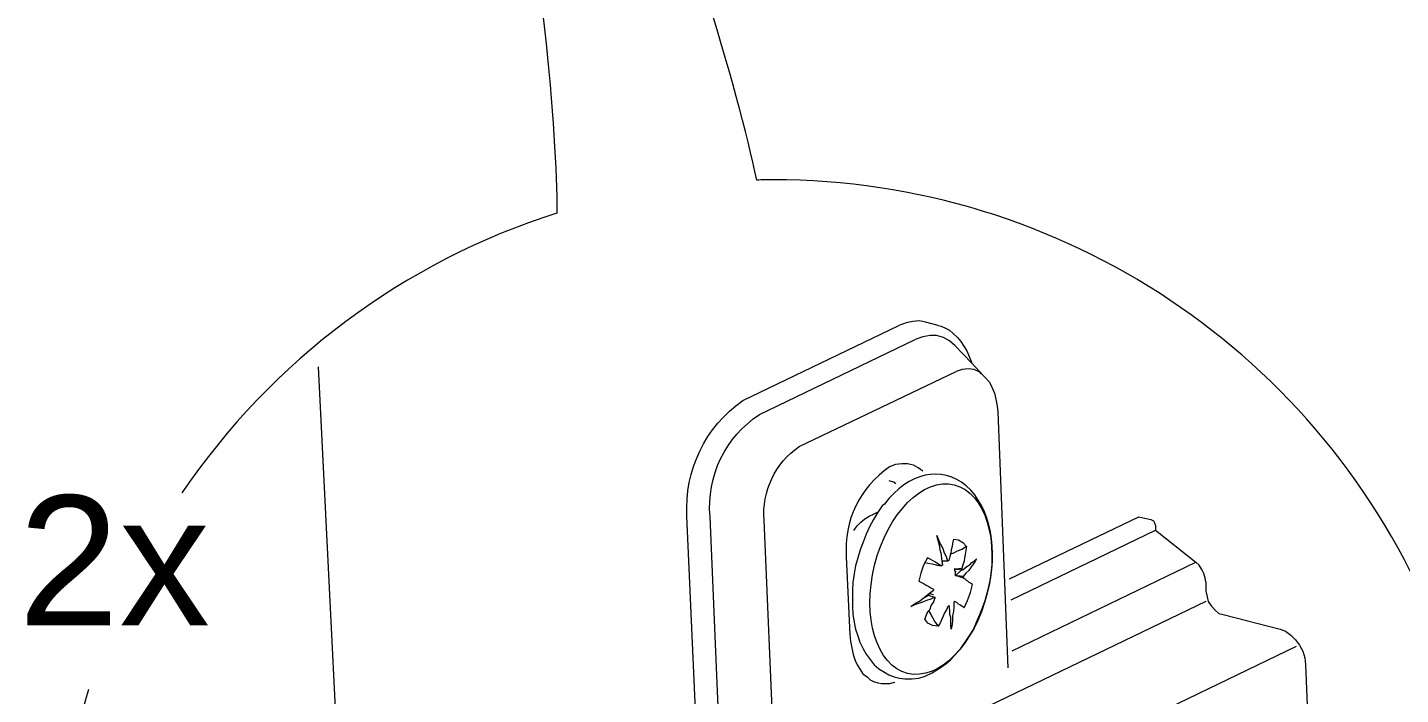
# Model space of a CAD drawing. Header units: metres. Extents: x -11.5 to 7.4, y -3.8 to 5.9.
# Drawn here: x 3.3673 to 3.5346, y -2.4527 to -2.3714 of the extents above; entities that cross this region are included whole.
import ezdxf

# ---------------------------------------------------------------- set-up
doc = ezdxf.new("R2010")
doc.units = ezdxf.units.M
doc.header["$MEASUREMENT"] = 0
doc.layers.add('PDF20_Geometry_Num_Penna__7_Num_Penna__7', color=7, linetype='Continuous', lineweight=18)
doc.layers.add('PDF20_Text_Num_Penna__7_Num_Penna__7', color=7, linetype='Continuous', lineweight=18)
doc.styles.add('GENERATED_STYLE_1', font='')
doc.styles.get('GENERATED_STYLE_1').set_extended_font_data('Arial')

msp = doc.modelspace()

# ---------------------------------------------------------------- linework, layer by layer
at = {"layer": 'PDF20_Geometry_Num_Penna__7_Num_Penna__7', "color": 7, "linetype": 'Continuous', "lineweight": 18, "flags": 128}
for points in [[(3.37470856927318, -2.452105203523224, 0.07262074087587679), (3.371093075352238, -2.477015624941821, 2.414260614451393), (3.458150000407757, -2.389957733583712)], [(3.447154074783029, -2.457767757423936), (3.447571766911171, -2.457453259821571), (3.447982088001757, -2.457045395743504), (3.448301499629158, -2.456561364277363), (3.448545972374749, -2.455899199403633), (3.448644252875487, -2.455275118223939), (3.448709363707227, -2.454598211275099), (3.447668327503147, -2.430971456046781, -0.2617272717009733), (3.45446073861048, -2.416879260747046), (3.473476786997248, -2.407737945672045)], [(3.450160721001893, -2.458994543774412), (3.450578413130033, -2.458748842522565), (3.450890453719879, -2.458331150394423), (3.451209865347284, -2.457864318015912), (3.451401512323722, -2.457356944930846), (3.45155261859361, -2.456726721219857), (3.45155261859361, -2.456153008796792), (3.450479518376167, -2.431036198326642, -0.2767769410688546), (3.456490599502624, -2.418582830376733), (3.475491905814279, -2.409439058289214)], [(3.456901534846336, -2.462068143584404), (3.45712389447926, -2.46159025464956), (3.457368367224849, -2.461093938120826), (3.457697606902325, -2.46046002889106), (3.458045274173688, -2.459790492979774), (3.458261491275318, -2.459226608606782), (3.457057432290636, -2.431453767604158, -0.2650441438602529), (3.461335091085308, -2.422474615355377), (3.480460476529146, -2.413323472230303)], [(3.476415496819977, -2.425471556374792), (3.475841784396909, -2.42507106333428), (3.475277900023919, -2.424741823656804), (3.474546938799671, -2.424595631411954), (3.473883545419682, -2.424595631411954), (3.47309730141377, -2.424653371206138), (3.472367691546408, -2.424972414281663, 0.2726415653393848), (3.467086588839189, -2.435908699852037), (3.467494452917256, -2.445393996679625), (3.467590276405478, -2.446190068735612), (3.46774875371292, -2.44701808195434), (3.467912145045396, -2.447805554466512), (3.468156617790985, -2.4485352871845), (3.468387576967723, -2.449101628570009), (3.468790527020753, -2.449671655474297), (3.469116081179452, -2.450171657521807), (3.469616083226962, -2.450550037449653), (3.46999446315481, -2.450900161733536), (3.470404784245394, -2.451123749872718), (3.470915842849239, -2.451279770167641), (3.471376532696453, -2.451375593655861), (3.471861792668852, -2.451375593655861), (3.472367937247657, -2.451375593655861), (3.472838455144949, -2.451226944398494), (3.472987104402314, -2.451176575641864)]]:
    msp.add_lwpolyline(points, format="xyb", dxfattribs=at)
for points in [[(3.476734662746125, -2.40732701032833), (3.476004930028136, -2.407163618995851), (3.475179373821929, -2.407259442484071), (3.474393129816013, -2.407408091741439), (3.473476664146622, -2.407737331418915)], [(3.478282212080888, -2.407737331418915), (3.476734294194248, -2.40732701032833)], [(3.478282212080888, -2.407737699970794), (3.478661820514995, -2.407826152421459), (3.479160594056246, -2.408057111598195), (3.479642168509868, -2.408301584343784), (3.480120057444712, -2.408719276471925), (3.480618830985961, -2.409193479887992), (3.481026695064029, -2.409693481935502), (3.481406303498137, -2.410265965852308), (3.481756427782019, -2.410801594581336), (3.482068468371864, -2.411523956261769), (3.482330140205082, -2.412186121135499), (3.482330140205082, -2.41228194462372), (3.480305561889855, -2.410167685351569)], [(3.480304947636725, -2.410167931052821), (3.479642782762994, -2.409596675642275), (3.47891305004501, -2.409193725589243), (3.478087493838798, -2.408963994918766), (3.477293878795331, -2.408963994918766), (3.476415496819977, -2.409126157744986), (3.475491660113027, -2.409438198334832)], [(3.402731534150185, -2.412759465006686), (3.406340885539828, -2.485420696215659)], [(3.482330385906335, -2.412282313175597), (3.483853733667791, -2.413903941437793), (3.48327510721969, -2.413390425821431), (3.482649797533735, -2.413078385231585), (3.481920064815748, -2.413010817387326), (3.481190332097762, -2.413078385231585), (3.480460599379773, -2.413322857977173)], [(3.483853365115914, -2.413903818587168), (3.48400201437328, -2.414052467844535), (3.484515529989643, -2.414633551305156), (3.484830027592009, -2.41525763248485), (3.485139611169338, -2.415986136696579), (3.485305459514334, -2.416715869414567), (3.485454108771703, -2.417541425620776), (3.485557303297478, -2.418263787301208), (3.486775981506645, -2.449459246742074)], [(3.472269288195044, -2.426611241631488), (3.472931453068771, -2.426840972301965), (3.473089930376213, -2.427006820646963)], [(3.471719777345285, -2.429504988125126), (3.471460562524586, -2.429721205226752), (3.470894221139076, -2.430546761432962), (3.470416332204231, -2.43137354614543), (3.4699200156755, -2.432249471108267), (3.469509694584911, -2.433142595158734), (3.469131314657067, -2.434116800622311), (3.468782418879442, -2.435068892973221), (3.468469149783337, -2.436050469474353), (3.468207477950116, -2.437024674937931), (3.468053914667712, -2.43797922430136), (3.467890523335234, -2.439056624290712), (3.467830326528532, -2.440002574110327), (3.467830326528532, -2.440984150611459), (3.467830326528532, -2.441965727112592), (3.467890523335234, -2.442942389588687), (3.468053914667712, -2.443834285132894), (3.468142367118377, -2.44439079846833)], [(3.467991137997865, -2.432727360043111), (3.468401459088453, -2.432161018657602), (3.468869519973223, -2.431685586735277), (3.469347408908067, -2.431275265644691), (3.469853553486875, -2.430957082523548), (3.470417437859863, -2.430708924259181), (3.470961666132707, -2.430449709438482)], [(3.486980159246931, -2.438591634671591), (3.502721009946564, -2.431036321177269)], [(3.502720395693434, -2.431035829774765), (3.504178632623152, -2.431385954058648)], [(3.504179246876284, -2.431386076909274), (3.504506029541238, -2.431549468241752), (3.504654678798607, -2.431765685343379), (3.504752959299346, -2.432115809627262)], [(3.487184091285963, -2.441144716379542), (3.504752959299346, -2.432688907797197)], [(3.504752713598094, -2.432115318224758), (3.504752713598094, -2.432689030647823), (3.509692537266496, -2.43657111042702)], [(3.4788319686319, -2.436878114141203), (3.478743516181233, -2.436215949267473), (3.478675948336974, -2.435634865806853), (3.478519928042051, -2.435069752927603), (3.478431475591385, -2.434496040504538), (3.478268084258907, -2.433932156131547), (3.478104692926429, -2.433305617939335), (3.478334423596907, -2.433864588287289), (3.478580124848754, -2.434430929672798), (3.4788319686319, -2.434906361595124), (3.478997816976896, -2.435419877211486), (3.479242289722485, -2.435894080627553), (3.479405681054963, -2.436460422013062)], [(3.480134799519822, -2.433769133350946), (3.480036519019084, -2.43428019195479), (3.479968951174824, -2.434661028895154), (3.479882955736677, -2.435068892973221), (3.479822758929974, -2.435486585101363), (3.47971710739168, -2.43589444917943), (3.479561087096759, -2.436364967076719), (3.479472634646092, -2.43646079056494), (3.479405066801835, -2.43646079056494)], [(3.481746968283822, -2.434661274596405), (3.481175712873275, -2.435008941867771), (3.480609371487766, -2.435225158969397), (3.480135168071699, -2.435486830802615), (3.479717475943557, -2.435635480059983)], [(3.480135168071699, -2.433768150545939), (3.480767848795209, -2.433865202540419), (3.481271536361497, -2.434183385661562), (3.481746968283822, -2.434661274596405), (3.481653601808119, -2.435157591125139), (3.481583576951342, -2.435635480059983), (3.481487753463121, -2.436050715175606), (3.481430013668939, -2.436461036266192), (3.481271536361497, -2.436878728394333), (3.481175712873275, -2.4373529318104)], [(3.476965007669731, -2.436050715175606), (3.476496946784961, -2.436936468188518), (3.476154193538635, -2.437919273195909), (3.475923234361897, -2.438893478659486)], [(3.478742901928104, -2.437024797788557), (3.478430861338255, -2.436878605543707), (3.478104078673299, -2.436677130517192), (3.477857148915191, -2.436528481259824), (3.477605305132048, -2.436365089927345), (3.477290807529684, -2.436216440669976), (3.476965253370984, -2.43605059232498)], [(3.481272273465251, -2.437502809574027), (3.481584314055096, -2.437257108322179), (3.48190495418876, -2.437024920639183), (3.482150655440609, -2.436878728394333), (3.482380386111085, -2.43662442759867), (3.482730510394969, -2.436365212777971), (3.482946727496595, -2.436148995676345), (3.482730510394969, -2.436528604110449), (3.482476209599305, -2.436936468188518), (3.482216994778605, -2.437257108322179), (3.482000777676982, -2.437598633062247), (3.481653110405617, -2.437919273195909), (3.481338612803251, -2.438327137273976)], [(3.476650632917995, -2.436624059046793), (3.477032698364617, -2.43667688481594)], [(3.477032206962113, -2.43667688481594), (3.477535894528403, -2.43677270830416), (3.478104692926429, -2.436878359842455)], [(3.478013414911366, -2.43687823699183), (3.478169435206292, -2.436935976786013), (3.478743147629357, -2.437024429236679)], [(3.478013537761994, -2.436878359842455), (3.478104447225178, -2.436878359842455)], [(3.478742901928104, -2.436461036266192), (3.478831354378769, -2.436461036266192)], [(3.478831722930646, -2.436878359842455), (3.478743270479981, -2.43693609963664), (3.478743270479981, -2.437024552087305)], [(3.479405189652459, -2.436461036266192), (3.478831477229393, -2.436461036266192)], [(3.480283325926566, -2.437353546063529), (3.480446717259042, -2.437434627476639)], [(3.480283325926566, -2.437354037466033), (3.480283325926566, -2.437435118879143), (3.480283325926566, -2.437598510211621), (3.480350893770822, -2.437754530506545)], [(3.481175958574527, -2.437502195320897), (3.48035040236832, -2.438231928038885)], [(3.480350525218945, -2.437754161954667), (3.480446348707165, -2.437665709504002)], [(3.480350525218945, -2.437814235910744), (3.480350525218945, -2.437980084255742), (3.480350525218945, -2.438231928038885)], [(3.480446471557791, -2.43766546380275), (3.480350648069569, -2.437814113060119)], [(3.481175958574527, -2.437353546063529), (3.480446225856538, -2.437434627476639)], [(3.480446348707165, -2.437434627476639), (3.481271904913374, -2.437502195320897), (3.481176081425154, -2.437434627476639), (3.481176081425154, -2.437353546063529)], [(3.487287285811739, -2.447375945827656), (3.509692782967749, -2.436571233277645)], [(3.510880871371059, -2.438982668213907), (3.510823131576874, -2.438504779279062), (3.510664654269432, -2.437940894906071), (3.510420181523843, -2.437464234477487), (3.510093398858887, -2.436950718861125), (3.509692905818373, -2.43657111042702)], [(3.475923602913774, -2.43889397006199), (3.476235643503623, -2.439057361394468), (3.476563654674838, -2.439220752726947), (3.476816726964241, -2.439371858996833), (3.477127539047832, -2.439534021823053), (3.477373240299677, -2.439681442574162), (3.477701251470895, -2.4398460624129)], [(3.480609740039643, -2.438231682337633), (3.480350525218945, -2.438231682337633)], [(3.482476455300558, -2.439273087093591), (3.482217240479859, -2.439117066798667), (3.482068591222491, -2.439056869991964), (3.48190519989001, -2.438893478659486), (3.481746722582571, -2.43880502620882), (3.481583331250093, -2.438641634876342), (3.481338858504504, -2.438477015037603)], [(3.481430259370191, -2.442130715503207), (3.481838123448258, -2.441235134440222), (3.482217731882361, -2.440263385989163), (3.482476946703063, -2.439273209944217)], [(3.510880257117927, -2.438983036765784), (3.510880257117927, -2.44012063356184), (3.511046105462928, -2.44078279843557), (3.511202125757849, -2.441349139821079), (3.51154365049792, -2.441890911081404), (3.512027681964058, -2.442404426697766), (3.512503113886384, -2.442807376750797), (3.513001887427635, -2.44296339704572), (3.519965060905005, -2.444731217552765)], [(3.468142244267753, -2.444391044169582), (3.468207355099493, -2.444720283847058), (3.468469026932713, -2.445538469015712), (3.468713499678302, -2.446324713021625), (3.469131191806438, -2.447150269227834), (3.469509571734285, -2.447784178457601), (3.470009573781798, -2.448446343331331), (3.470483777197865, -2.449086395092395), (3.471057489620929, -2.449586397139905), (3.471719654494658, -2.449962320055233), (3.472255283223689, -2.450312444339116), (3.472917448097416, -2.450536032478297), (3.473557499858481, -2.450692052773221), (3.47421966473221, -2.450787876261441), (3.475112788782679, -2.450787876261441), (3.475923602913774, -2.450692052773221), (3.476713532438467, -2.45046846463404), (3.477535403125897, -2.450058143543453), (3.478335160700661, -2.449586397139905), (3.47916071690687, -2.449020055754396), (3.479822881780601, -2.448446343331331), (3.480351139472075, -2.447880001945822), (3.481013304345806, -2.447150269227834), (3.481487507761869, -2.446422993522364), (3.482068591222491, -2.445594980303637), (3.482567364763742, -2.444776795134983), (3.482946973197846, -2.443894727640849), (3.483354837275913, -2.44294140678368), (3.483669334878281, -2.442130592652582), (3.484017002149644, -2.441236240095855), (3.484246732820122, -2.440343116045388)], [(3.477857271765819, -2.440827638914032), (3.477373240299677, -2.44107211165962), (3.476873238252166, -2.441235502992099), (3.476497315336839, -2.441401351337097), (3.475991170758034, -2.441550000594465), (3.475505910785634, -2.441713391926944), (3.474949397450198, -2.441965235710088), (3.475505910785634, -2.441550000594465), (3.475991170758034, -2.441305527848876), (3.476399034836099, -2.440983659208956), (3.476816726964241, -2.440671618619109), (3.47722704805483, -2.440343607447891), (3.477701251470895, -2.440002082707823)], [(3.476398666284222, -2.440983782059581), (3.477128399002211, -2.440573460968995)], [(3.478267347155152, -2.444391167020207), (3.477605182281421, -2.444308857100839), (3.477032698364617, -2.443990673979696), (3.476650632917995, -2.443512785044851), (3.476874221057175, -2.443009097478563), (3.477032698364617, -2.442591405350422), (3.477290684679057, -2.442279364760576), (3.477443019455203, -2.441869043669989), (3.477701005769644, -2.441490663742144), (3.477857026064566, -2.440983290657078)], [(3.477128153300958, -2.440573829520873), (3.477128153300958, -2.440508718689134), (3.477128153300958, -2.440410438188394)], [(3.477128153300958, -2.440573460968995), (3.477291544633438, -2.440671741469735)], [(3.477536140229653, -2.440508595838508), (3.477226556652324, -2.440410315337768), (3.477701988574649, -2.440508595838508)], [(3.477291176081561, -2.440671864320361), (3.477857517467072, -2.440827884615284), (3.477857517467072, -2.440923708103505), (3.477857517467072, -2.440983904910208)], [(3.477701620022772, -2.439846553815403), (3.477701620022772, -2.439942377303624), (3.477701620022772, -2.440002574110327)], [(3.480199418949059, -2.441490049489014), (3.480282957374687, -2.441401597038349), (3.480282957374687, -2.441305773550128)], [(3.480283325926566, -2.441305404998251), (3.480544997759781, -2.441489680937136), (3.480698561042185, -2.44164570123206), (3.480922149181369, -2.441713269076318), (3.481076940970032, -2.441869289371241), (3.481272273465251, -2.441965112859462), (3.481430750772693, -2.442130961204459)], [(3.510880871371059, -2.441348648418576), (3.484420075053301, -2.454125113514665)], [(3.477128153300958, -2.442531454244971), (3.477372626046549, -2.442941775335557), (3.477606042235806, -2.443318926757144), (3.477857886018949, -2.443834899386024), (3.478268207109533, -2.44439141272146)], [(3.479621038202209, -2.441869412221867), (3.479560841395505, -2.441965235710088), (3.47947238894484, -2.441965235710088), (3.479306540599843, -2.442375556800674), (3.479062067854256, -2.442755165234779), (3.478898676521775, -2.443171628856661), (3.478676316888851, -2.443579492934728), (3.478520296593928, -2.443989814025314), (3.478268452810784, -2.444391535572086)], [(3.480199664650311, -2.441489926638388), (3.480199664650311, -2.442028012379935), (3.480134553818571, -2.442591896752925), (3.480036273317831, -2.443105412369288), (3.480036273317831, -2.443669296742279), (3.479968705473574, -2.444145957170864), (3.479882710035426, -2.444719669593928), (3.479822513228724, -2.444241780659084), (3.479822513228724, -2.443728265042723), (3.479822513228724, -2.443317943952136), (3.479716861690429, -2.442942021036809), (3.479716861690429, -2.442442018989299), (3.479621038202209, -2.441869535072493)], [(3.519965060905005, -2.444731708955269), (3.520598970134772, -2.444986009750931), (3.521261135008501, -2.445461441673257), (3.521832390419046, -2.446035154096322), (3.522301679810079, -2.446697318970052), (3.522716914925699, -2.447423366169263), (3.522963844683805, -2.448223123744028), (3.523031412528066, -2.449033937875125)], [(3.469370750526993, -2.472209954156928), (3.521959417966253, -2.446790931147006)], [(3.523031781079943, -2.449033569323248), (3.52353546864623, -2.460927966925203), (3.523290995900643, -2.460608555297801), (3.522717283477578, -2.459946390424071), (3.522153399104587, -2.459372678001006), (3.521572315643967, -2.458994298073161), (3.521015802308531, -2.458646630801796), (3.520383121585022, -2.458495524531909)]]:
    msp.add_lwpolyline(points, dxfattribs=at)
msp.add_lwpolyline([(3.480609371487766, -2.438231928038885), (3.481339104205754, -2.438476400784474), (3.481339104205754, -2.438395319371364), (3.481339104205754, -2.438327751527106)], close=True, dxfattribs=at)
at = {"layer": 'PDF20_Geometry_Num_Penna__7_Num_Penna__7', "color": 7, "linetype": 'Continuous', "lineweight": 18}
msp.add_arc((3.458285995385678, -2.477170337575576), 0.08725929535806243, 107.6578798431514, 145.7940099722401, dxfattribs=at)
msp.add_ellipse((3.476801559629072, -2.437349491179773), major_axis=(0.002202051775128666, 0.01141519788503542), ratio=0.683570144189167, start_param=4.580476514121099, end_param=7.235581536665467, dxfattribs=at)
msp.add_ellipse((3.477397860403928, -2.438637146667607), major_axis=(0.002846793585621565, 0.01149070644250649), ratio=0.5972496608575479, dxfattribs=at)
for points in [[(3.45618113877592, -2.390008143338702), (3.451432962083958, -2.368269725081461), (3.430862853279255, -2.29874118483355), (3.395027325697246, -2.284406973800745)], [(3.395027325697244, -2.284406973800743), (3.425501651963936, -2.306620823980309), (3.431678581435392, -2.374092844750255), (3.431817402642684, -2.394022901793896)], [(3.458151171413236, -2.389957528880822), (3.457491463552024, -2.389957528880822), (3.456839126728369, -2.389990698549821), (3.456180647373419, -2.39000789763745)]]:
    msp.add_open_spline(points, degree=3, dxfattribs=at)

# ---------------------------------------------------------------- texts
at = {"layer": 'PDF20_Text_Num_Penna__7_Num_Penna__7', "color": 7, "linetype": 'Continuous', "lineweight": 18, "insert": (3.366177453257142, -2.444273947372466), "char_height": 0.01582901521914505, "attachment_point": 7, "style": 'GENERATED_STYLE_1'}
msp.add_mtext('\\A1;{\\pql;\\fArial|b0|i0|c0|p34;2x}', dxfattribs=at)

doc.saveas('drawing.dxf')
